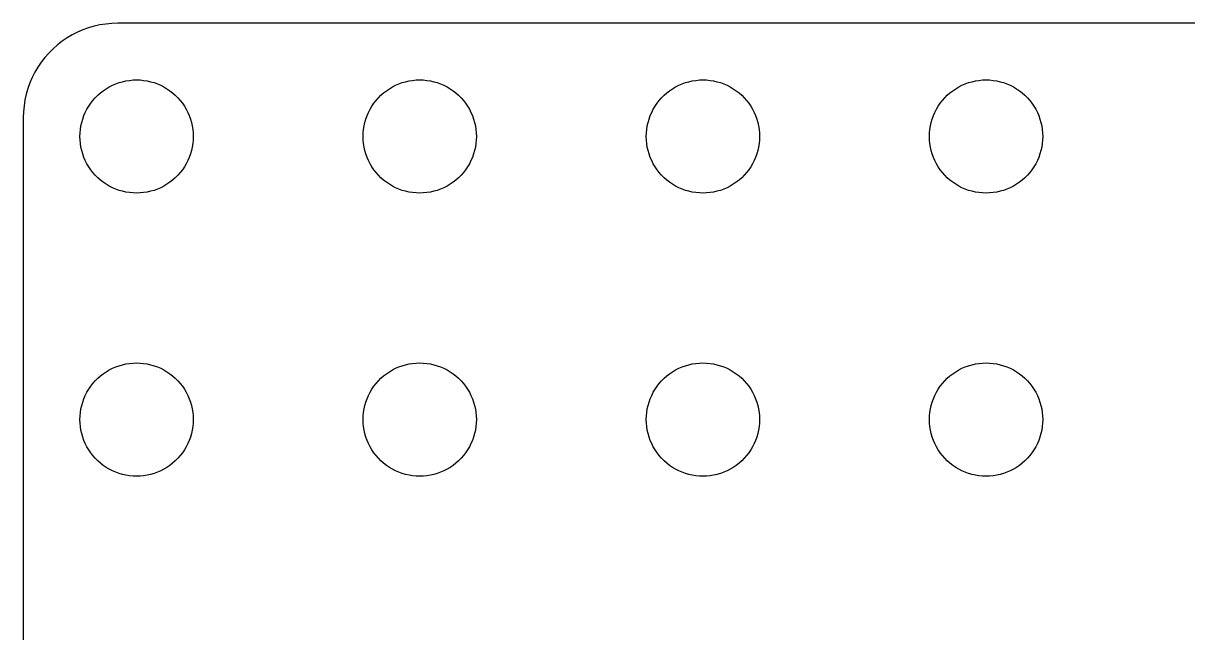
# Model space of a CAD drawing. Header units: metres. Extents: x -66 to 66, y -66 to 66.
# Drawn here: x -66 to -4.3, y 33.7 to 66 of the extents above; entities that cross this region are included whole.
import ezdxf

# ---------------------------------------------------------------- set-up
doc = ezdxf.new("R2010")
doc.units = ezdxf.units.M

msp = doc.modelspace()

# ---------------------------------------------------------------- linework, layer by layer
for p, q in [((-61, 66), (-61.3139, 65.9901)), ((61, 66), (-61, 66)), ((-63.4088, 65.3815), (-63.6791, 65.2216)), ((-63.1289, 65.5241), (-63.4088, 65.3815)), ((-62.8406, 65.6489), (-63.1289, 65.5241)), ((-62.5451, 65.7553), (-62.8406, 65.6489)), ((-62.2435, 65.8429), (-62.5451, 65.7553)), ((-61.9369, 65.9114), (-62.2435, 65.8429)), ((-61.6267, 65.9606), (-61.9369, 65.9114)), ((-61.3139, 65.9901), (-61.6267, 65.9606)), ((-64.1871, 64.8526), (-64.4227, 64.6448)), ((-63.9389, 65.0451), (-64.1871, 64.8526)), ((-63.6791, 65.2216), (-63.9389, 65.0451)), ((-64.8526, 64.1871), (-65.0451, 63.9389)), ((-64.6448, 64.4227), (-64.8526, 64.1871)), ((-64.4227, 64.6448), (-64.6448, 64.4227)), ((-65.2216, 63.6791), (-65.3815, 63.4088)), ((-65.0451, 63.9389), (-65.2216, 63.6791)), ((-65.5241, 63.1289), (-65.6489, 62.8406)), ((-65.3815, 63.4088), (-65.5241, 63.1289)), ((-60.7461, 62.9057), (-60.5621, 62.9469)), ((-60.5621, 62.9469), (-60.376, 62.9763)), ((-60.376, 62.9763), (-60.1884, 62.9941)), ((-60.1884, 62.9941), (-60, 63)), ((-60, 63), (-59.8116, 62.9941)), ((-59.8116, 62.9941), (-59.624, 62.9763)), ((-59.624, 62.9763), (-59.4379, 62.9469)), ((-59.4379, 62.9469), (-59.2539, 62.9057)), ((-45.7461, 62.9057), (-45.5621, 62.9469)), ((-45.5621, 62.9469), (-45.376, 62.9763)), ((-45.376, 62.9763), (-45.1884, 62.9941)), ((-45.1884, 62.9941), (-45, 63)), ((-45, 63), (-44.8116, 62.9941)), ((-44.8116, 62.9941), (-44.624, 62.9763)), ((-44.624, 62.9763), (-44.4379, 62.9469)), ((-44.4379, 62.9469), (-44.2539, 62.9057)), ((-30.7461, 62.9057), (-30.5621, 62.9469)), ((-30.5621, 62.9469), (-30.376, 62.9763)), ((-30.376, 62.9763), (-30.1884, 62.9941)), ((-30.1884, 62.9941), (-30, 63)), ((-30, 63), (-29.8116, 62.9941)), ((-29.8116, 62.9941), (-29.624, 62.9763)), ((-29.624, 62.9763), (-29.4379, 62.9469)), ((-29.4379, 62.9469), (-29.2539, 62.9057)), ((-15.7461, 62.9057), (-15.5621, 62.9469)), ((-15.5621, 62.9469), (-15.376, 62.9763)), ((-15.376, 62.9763), (-15.1884, 62.9941)), ((-15.1884, 62.9941), (-15, 63)), ((-15, 63), (-14.8116, 62.9941)), ((-14.8116, 62.9941), (-14.624, 62.9763)), ((-14.624, 62.9763), (-14.4379, 62.9469)), ((-14.4379, 62.9469), (-14.2539, 62.9057)), ((-65.7553, 62.5451), (-65.8429, 62.2435)), ((-65.6489, 62.8406), (-65.7553, 62.5451)), ((-62.0536, 62.1869), (-61.9123, 62.3115)), ((-61.9123, 62.3115), (-61.7634, 62.427)), ((-61.7634, 62.427), (-61.6075, 62.533)), ((-61.6075, 62.533), (-61.4453, 62.6289)), ((-61.4453, 62.6289), (-61.2773, 62.7145)), ((-61.2773, 62.7145), (-61.1044, 62.7893)), ((-61.1044, 62.7893), (-60.927, 62.8532)), ((-60.927, 62.8532), (-60.7461, 62.9057)), ((-59.2539, 62.9057), (-59.0729, 62.8532)), ((-59.0729, 62.8532), (-58.8956, 62.7893)), ((-58.8956, 62.7893), (-58.7227, 62.7145)), ((-58.7227, 62.7145), (-58.5547, 62.6289)), ((-58.5547, 62.6289), (-58.3925, 62.533)), ((-58.3925, 62.533), (-58.2366, 62.427)), ((-58.2366, 62.427), (-58.0877, 62.3115)), ((-58.0877, 62.3115), (-57.9464, 62.1869)), ((-47.0536, 62.1869), (-46.9123, 62.3115)), ((-46.9123, 62.3115), (-46.7634, 62.427)), ((-46.7634, 62.427), (-46.6075, 62.533)), ((-46.6075, 62.533), (-46.4453, 62.6289)), ((-46.4453, 62.6289), (-46.2773, 62.7145)), ((-46.2773, 62.7145), (-46.1044, 62.7893)), ((-46.1044, 62.7893), (-45.927, 62.8532)), ((-45.927, 62.8532), (-45.7461, 62.9057)), ((-44.2539, 62.9057), (-44.0729, 62.8532)), ((-44.0729, 62.8532), (-43.8956, 62.7893)), ((-43.8956, 62.7893), (-43.7227, 62.7145)), ((-43.7227, 62.7145), (-43.5547, 62.6289)), ((-43.5547, 62.6289), (-43.3925, 62.533)), ((-43.3925, 62.533), (-43.2366, 62.427)), ((-43.2366, 62.427), (-43.0877, 62.3115)), ((-43.0877, 62.3115), (-42.9464, 62.1869)), ((-32.0536, 62.1869), (-31.9123, 62.3115)), ((-31.9123, 62.3115), (-31.7634, 62.427)), ((-31.7634, 62.427), (-31.6075, 62.533)), ((-31.6075, 62.533), (-31.4453, 62.6289)), ((-31.4453, 62.6289), (-31.2773, 62.7145)), ((-31.2773, 62.7145), (-31.1044, 62.7893)), ((-31.1044, 62.7893), (-30.927, 62.8532)), ((-30.927, 62.8532), (-30.7461, 62.9057)), ((-29.2539, 62.9057), (-29.0729, 62.8532)), ((-29.0729, 62.8532), (-28.8956, 62.7893)), ((-28.8956, 62.7893), (-28.7227, 62.7145)), ((-28.7227, 62.7145), (-28.5547, 62.6289)), ((-28.5547, 62.6289), (-28.3925, 62.533)), ((-28.3925, 62.533), (-28.2366, 62.427)), ((-28.2366, 62.427), (-28.0877, 62.3115)), ((-28.0877, 62.3115), (-27.9464, 62.1869)), ((-17.0536, 62.1869), (-16.9123, 62.3115)), ((-16.9123, 62.3115), (-16.7634, 62.427)), ((-16.7634, 62.427), (-16.6075, 62.533)), ((-16.6075, 62.533), (-16.4453, 62.6289)), ((-16.4453, 62.6289), (-16.2773, 62.7145)), ((-16.2773, 62.7145), (-16.1044, 62.7893)), ((-16.1044, 62.7893), (-15.927, 62.8532)), ((-15.927, 62.8532), (-15.7461, 62.9057)), ((-14.2539, 62.9057), (-14.0729, 62.8532)), ((-14.0729, 62.8532), (-13.8956, 62.7893)), ((-13.8956, 62.7893), (-13.7227, 62.7145)), ((-13.7227, 62.7145), (-13.5547, 62.6289)), ((-13.5547, 62.6289), (-13.3925, 62.533)), ((-13.3925, 62.533), (-13.2366, 62.427)), ((-13.2366, 62.427), (-13.0877, 62.3115)), ((-13.0877, 62.3115), (-12.9464, 62.1869)), ((-65.9114, 61.9369), (-65.9606, 61.6267)), ((-65.8429, 62.2435), (-65.9114, 61.9369)), ((-62.533, 61.6075), (-62.427, 61.7634)), ((-62.427, 61.7634), (-62.3115, 61.9123)), ((-62.3115, 61.9123), (-62.1869, 62.0536)), ((-62.1869, 62.0536), (-62.0536, 62.1869)), ((-57.9464, 62.1869), (-57.8131, 62.0536)), ((-57.8131, 62.0536), (-57.6885, 61.9123)), ((-57.6885, 61.9123), (-57.5729, 61.7634)), ((-57.5729, 61.7634), (-57.467, 61.6075)), ((-47.533, 61.6075), (-47.427, 61.7634)), ((-47.427, 61.7634), (-47.3115, 61.9123)), ((-47.3115, 61.9123), (-47.1869, 62.0536)), ((-47.1869, 62.0536), (-47.0536, 62.1869)), ((-42.9464, 62.1869), (-42.8131, 62.0536)), ((-42.8131, 62.0536), (-42.6885, 61.9123)), ((-42.6885, 61.9123), (-42.5729, 61.7634)), ((-42.5729, 61.7634), (-42.467, 61.6075)), ((-32.533, 61.6075), (-32.427, 61.7634)), ((-32.427, 61.7634), (-32.3115, 61.9123)), ((-32.3115, 61.9123), (-32.1869, 62.0536)), ((-32.1869, 62.0536), (-32.0536, 62.1869)), ((-27.9464, 62.1869), (-27.8131, 62.0536)), ((-27.8131, 62.0536), (-27.6884, 61.9123)), ((-27.6884, 61.9123), (-27.5729, 61.7634)), ((-27.5729, 61.7634), (-27.467, 61.6075)), ((-17.533, 61.6075), (-17.427, 61.7634)), ((-17.427, 61.7634), (-17.3115, 61.9123)), ((-17.3115, 61.9123), (-17.1869, 62.0536)), ((-17.1869, 62.0536), (-17.0536, 62.1869)), ((-12.9464, 62.1869), (-12.8131, 62.0536)), ((-12.8131, 62.0536), (-12.6884, 61.9123)), ((-12.6884, 61.9123), (-12.5729, 61.7634)), ((-12.5729, 61.7634), (-12.467, 61.6075)), ((-65.9901, 61.3139), (-66, 61)), ((-65.9606, 61.6267), (-65.9901, 61.3139)), ((-62.8532, 60.927), (-62.7893, 61.1044)), ((-62.7893, 61.1044), (-62.7145, 61.2773)), ((-62.7145, 61.2773), (-62.6289, 61.4453)), ((-62.6289, 61.4453), (-62.533, 61.6075)), ((-57.467, 61.6075), (-57.3711, 61.4453)), ((-57.3711, 61.4453), (-57.2855, 61.2773)), ((-57.2855, 61.2773), (-57.2107, 61.1044)), ((-57.2107, 61.1044), (-57.1468, 60.927)), ((-47.8532, 60.927), (-47.7893, 61.1044)), ((-47.7893, 61.1044), (-47.7145, 61.2773)), ((-47.7145, 61.2773), (-47.6289, 61.4453)), ((-47.6289, 61.4453), (-47.533, 61.6075)), ((-42.467, 61.6075), (-42.3711, 61.4453)), ((-42.3711, 61.4453), (-42.2855, 61.2773)), ((-42.2855, 61.2773), (-42.2107, 61.1044)), ((-42.2107, 61.1044), (-42.1468, 60.927)), ((-32.8532, 60.927), (-32.7893, 61.1044)), ((-32.7893, 61.1044), (-32.7145, 61.2773)), ((-32.7145, 61.2773), (-32.6289, 61.4453)), ((-32.6289, 61.4453), (-32.533, 61.6075)), ((-27.467, 61.6075), (-27.3711, 61.4453)), ((-27.3711, 61.4453), (-27.2855, 61.2773)), ((-27.2855, 61.2773), (-27.2107, 61.1044)), ((-27.2107, 61.1044), (-27.1468, 60.927)), ((-17.8532, 60.927), (-17.7893, 61.1044)), ((-17.7893, 61.1044), (-17.7145, 61.2773)), ((-17.7145, 61.2773), (-17.6289, 61.4453)), ((-17.6289, 61.4453), (-17.533, 61.6075)), ((-12.467, 61.6075), (-12.3711, 61.4453)), ((-12.3711, 61.4453), (-12.2855, 61.2773)), ((-12.2855, 61.2773), (-12.2107, 61.1044)), ((-12.2107, 61.1044), (-12.1468, 60.927)), ((-66, 61), (-66, -61)), ((-62.9763, 60.376), (-62.9469, 60.5621)), ((-62.9469, 60.5621), (-62.9057, 60.7461)), ((-62.9057, 60.7461), (-62.8532, 60.927)), ((-57.1468, 60.927), (-57.0942, 60.7461)), ((-57.0942, 60.7461), (-57.0531, 60.5621)), ((-57.0531, 60.5621), (-57.0237, 60.376)), ((-47.9763, 60.376), (-47.9469, 60.5621)), ((-47.9469, 60.5621), (-47.9057, 60.7461)), ((-47.9057, 60.7461), (-47.8532, 60.927)), ((-42.1468, 60.927), (-42.0942, 60.7461)), ((-42.0942, 60.7461), (-42.0531, 60.5621)), ((-42.0531, 60.5621), (-42.0237, 60.376)), ((-32.9763, 60.376), (-32.9469, 60.5621)), ((-32.9469, 60.5621), (-32.9057, 60.7461)), ((-32.9057, 60.7461), (-32.8532, 60.927)), ((-27.1468, 60.927), (-27.0942, 60.7461)), ((-27.0942, 60.7461), (-27.0531, 60.5621)), ((-27.0531, 60.5621), (-27.0237, 60.376)), ((-17.9763, 60.376), (-17.9469, 60.5621)), ((-17.9469, 60.5621), (-17.9057, 60.7461)), ((-17.9057, 60.7461), (-17.8532, 60.927)), ((-12.1468, 60.927), (-12.0942, 60.7461)), ((-12.0942, 60.7461), (-12.0531, 60.5621)), ((-12.0531, 60.5621), (-12.0237, 60.376)), ((-63, 60), (-62.9941, 60.1884)), ((-62.9941, 59.8116), (-63, 60)), ((-62.9941, 60.1884), (-62.9763, 60.376)), ((-57.0237, 60.376), (-57.0059, 60.1884)), ((-57.0059, 60.1884), (-57, 60)), ((-57, 60), (-57.0059, 59.8116)), ((-48, 60), (-47.9941, 60.1884)), ((-47.9941, 59.8116), (-48, 60)), ((-47.9941, 60.1884), (-47.9763, 60.376)), ((-42.0237, 60.376), (-42.0059, 60.1884)), ((-42.0059, 60.1884), (-42, 60)), ((-42, 60), (-42.0059, 59.8116)), ((-33, 60), (-32.9941, 60.1884)), ((-32.9941, 59.8116), (-33, 60)), ((-32.9941, 60.1884), (-32.9763, 60.376)), ((-27.0237, 60.376), (-27.0059, 60.1884)), ((-27.0059, 60.1884), (-27, 60)), ((-27, 60), (-27.0059, 59.8116)), ((-18, 60), (-17.9941, 60.1884)), ((-17.9941, 59.8116), (-18, 60)), ((-17.9941, 60.1884), (-17.9763, 60.376)), ((-12.0237, 60.376), (-12.0059, 60.1884)), ((-12.0059, 60.1884), (-12, 60)), ((-12, 60), (-12.0059, 59.8116)), ((-62.9763, 59.624), (-62.9941, 59.8116)), ((-62.9469, 59.4379), (-62.9763, 59.624)), ((-62.9057, 59.2539), (-62.9469, 59.4379)), ((-62.8532, 59.0729), (-62.9057, 59.2539)), ((-57.0942, 59.2539), (-57.1468, 59.0729)), ((-57.0531, 59.4379), (-57.0942, 59.2539)), ((-57.0237, 59.624), (-57.0531, 59.4379)), ((-57.0059, 59.8116), (-57.0237, 59.624)), ((-47.9763, 59.624), (-47.9941, 59.8116)), ((-47.9469, 59.4379), (-47.9763, 59.624)), ((-47.9057, 59.2539), (-47.9469, 59.4379)), ((-47.8532, 59.0729), (-47.9057, 59.2539)), ((-42.0942, 59.2539), (-42.1468, 59.0729)), ((-42.0531, 59.4379), (-42.0942, 59.2539)), ((-42.0237, 59.624), (-42.0531, 59.4379)), ((-42.0059, 59.8116), (-42.0237, 59.624)), ((-32.9763, 59.624), (-32.9941, 59.8116)), ((-32.9469, 59.4379), (-32.9763, 59.624)), ((-32.9057, 59.2539), (-32.9469, 59.4379)), ((-32.8532, 59.0729), (-32.9057, 59.2539)), ((-27.0942, 59.2539), (-27.1468, 59.0729)), ((-27.0531, 59.4379), (-27.0942, 59.2539)), ((-27.0237, 59.624), (-27.0531, 59.4379)), ((-27.0059, 59.8116), (-27.0237, 59.624)), ((-17.9763, 59.624), (-17.9941, 59.8116)), ((-17.9469, 59.4379), (-17.9763, 59.624)), ((-17.9057, 59.2539), (-17.9469, 59.4379)), ((-17.8532, 59.0729), (-17.9057, 59.2539)), ((-12.0942, 59.2539), (-12.1468, 59.0729)), ((-12.0531, 59.4379), (-12.0942, 59.2539)), ((-12.0237, 59.624), (-12.0531, 59.4379)), ((-12.0059, 59.8116), (-12.0237, 59.624)), ((-62.7893, 58.8956), (-62.8532, 59.0729)), ((-62.7145, 58.7227), (-62.7893, 58.8956)), ((-62.6289, 58.5547), (-62.7145, 58.7227)), ((-57.2855, 58.7227), (-57.3711, 58.5547)), ((-57.2107, 58.8956), (-57.2855, 58.7227)), ((-57.1468, 59.0729), (-57.2107, 58.8956)), ((-47.7893, 58.8956), (-47.8532, 59.0729)), ((-47.7145, 58.7227), (-47.7893, 58.8956)), ((-47.6289, 58.5547), (-47.7145, 58.7227)), ((-42.2855, 58.7227), (-42.3711, 58.5547)), ((-42.2107, 58.8956), (-42.2855, 58.7227)), ((-42.1468, 59.0729), (-42.2107, 58.8956)), ((-32.7893, 58.8956), (-32.8532, 59.0729)), ((-32.7145, 58.7227), (-32.7893, 58.8956)), ((-32.6289, 58.5547), (-32.7145, 58.7227)), ((-27.2855, 58.7227), (-27.3711, 58.5547)), ((-27.2107, 58.8956), (-27.2855, 58.7227)), ((-27.1468, 59.0729), (-27.2107, 58.8956)), ((-17.7893, 58.8956), (-17.8532, 59.0729)), ((-17.7145, 58.7227), (-17.7893, 58.8956)), ((-17.6289, 58.5547), (-17.7145, 58.7227)), ((-12.2855, 58.7227), (-12.3711, 58.5547)), ((-12.2107, 58.8956), (-12.2855, 58.7227)), ((-12.1468, 59.0729), (-12.2107, 58.8956)), ((-62.533, 58.3925), (-62.6289, 58.5547)), ((-62.427, 58.2366), (-62.533, 58.3925)), ((-62.3115, 58.0877), (-62.427, 58.2366)), ((-62.1869, 57.9464), (-62.3115, 58.0877)), ((-57.6885, 58.0877), (-57.8131, 57.9464)), ((-57.5729, 58.2366), (-57.6885, 58.0877)), ((-57.467, 58.3925), (-57.5729, 58.2366)), ((-57.3711, 58.5547), (-57.467, 58.3925)), ((-47.533, 58.3925), (-47.6289, 58.5547)), ((-47.427, 58.2366), (-47.533, 58.3925)), ((-47.3115, 58.0877), (-47.427, 58.2366)), ((-47.1869, 57.9464), (-47.3115, 58.0877)), ((-42.6885, 58.0877), (-42.8131, 57.9464)), ((-42.5729, 58.2366), (-42.6885, 58.0877)), ((-42.467, 58.3925), (-42.5729, 58.2366)), ((-42.3711, 58.5547), (-42.467, 58.3925)), ((-32.533, 58.3925), (-32.6289, 58.5547)), ((-32.427, 58.2366), (-32.533, 58.3925)), ((-32.3115, 58.0877), (-32.427, 58.2366)), ((-32.1869, 57.9464), (-32.3115, 58.0877)), ((-27.6884, 58.0877), (-27.8131, 57.9464)), ((-27.5729, 58.2366), (-27.6884, 58.0877)), ((-27.467, 58.3925), (-27.5729, 58.2366)), ((-27.3711, 58.5547), (-27.467, 58.3925)), ((-17.533, 58.3925), (-17.6289, 58.5547)), ((-17.427, 58.2366), (-17.533, 58.3925)), ((-17.3115, 58.0877), (-17.427, 58.2366)), ((-17.1869, 57.9464), (-17.3115, 58.0877)), ((-12.6884, 58.0877), (-12.8131, 57.9464)), ((-12.5729, 58.2366), (-12.6884, 58.0877)), ((-12.467, 58.3925), (-12.5729, 58.2366)), ((-12.3711, 58.5547), (-12.467, 58.3925)), ((-62.0536, 57.8131), (-62.1869, 57.9464)), ((-61.9123, 57.6885), (-62.0536, 57.8131)), ((-61.7634, 57.5729), (-61.9123, 57.6885)), ((-61.6075, 57.467), (-61.7634, 57.5729)), ((-61.4453, 57.3711), (-61.6075, 57.467)), ((-61.2773, 57.2855), (-61.4453, 57.3711)), ((-58.5547, 57.3711), (-58.7227, 57.2855)), ((-58.3925, 57.467), (-58.5547, 57.3711)), ((-58.2366, 57.5729), (-58.3925, 57.467)), ((-58.0877, 57.6885), (-58.2366, 57.5729)), ((-57.9464, 57.8131), (-58.0877, 57.6885)), ((-57.8131, 57.9464), (-57.9464, 57.8131)), ((-47.0536, 57.8131), (-47.1869, 57.9464)), ((-46.9123, 57.6885), (-47.0536, 57.8131)), ((-46.7634, 57.5729), (-46.9123, 57.6885)), ((-46.6075, 57.467), (-46.7634, 57.5729)), ((-46.4453, 57.3711), (-46.6075, 57.467)), ((-46.2773, 57.2855), (-46.4453, 57.3711)), ((-43.5547, 57.3711), (-43.7227, 57.2855)), ((-43.3925, 57.467), (-43.5547, 57.3711)), ((-43.2366, 57.5729), (-43.3925, 57.467)), ((-43.0877, 57.6885), (-43.2366, 57.5729)), ((-42.9464, 57.8131), (-43.0877, 57.6885)), ((-42.8131, 57.9464), (-42.9464, 57.8131)), ((-32.0536, 57.8131), (-32.1869, 57.9464)), ((-31.9123, 57.6885), (-32.0536, 57.8131)), ((-31.7634, 57.5729), (-31.9123, 57.6885)), ((-31.6075, 57.467), (-31.7634, 57.5729)), ((-31.4453, 57.3711), (-31.6075, 57.467)), ((-31.2773, 57.2855), (-31.4453, 57.3711)), ((-28.5547, 57.3711), (-28.7227, 57.2855)), ((-28.3925, 57.467), (-28.5547, 57.3711)), ((-28.2366, 57.5729), (-28.3925, 57.467)), ((-28.0877, 57.6885), (-28.2366, 57.5729)), ((-27.9464, 57.8131), (-28.0877, 57.6885)), ((-27.8131, 57.9464), (-27.9464, 57.8131)), ((-17.0536, 57.8131), (-17.1869, 57.9464)), ((-16.9123, 57.6885), (-17.0536, 57.8131)), ((-16.7634, 57.5729), (-16.9123, 57.6885)), ((-16.6075, 57.467), (-16.7634, 57.5729)), ((-16.4453, 57.3711), (-16.6075, 57.467)), ((-16.2773, 57.2855), (-16.4453, 57.3711)), ((-13.5547, 57.3711), (-13.7227, 57.2855)), ((-13.3925, 57.467), (-13.5547, 57.3711)), ((-13.2366, 57.5729), (-13.3925, 57.467)), ((-13.0877, 57.6885), (-13.2366, 57.5729)), ((-12.9464, 57.8131), (-13.0877, 57.6885)), ((-12.8131, 57.9464), (-12.9464, 57.8131)), ((-61.1044, 57.2107), (-61.2773, 57.2855)), ((-60.927, 57.1468), (-61.1044, 57.2107)), ((-60.7461, 57.0942), (-60.927, 57.1468)), ((-60.5621, 57.0531), (-60.7461, 57.0942)), ((-60.376, 57.0237), (-60.5621, 57.0531)), ((-60.1884, 57.0059), (-60.376, 57.0237)), ((-60, 57), (-60.1884, 57.0059)), ((-59.8116, 57.0059), (-60, 57)), ((-59.624, 57.0237), (-59.8116, 57.0059)), ((-59.4379, 57.0531), (-59.624, 57.0237)), ((-59.2539, 57.0942), (-59.4379, 57.0531)), ((-59.0729, 57.1468), (-59.2539, 57.0942)), ((-58.8956, 57.2107), (-59.0729, 57.1468)), ((-58.7227, 57.2855), (-58.8956, 57.2107)), ((-46.1044, 57.2107), (-46.2773, 57.2855)), ((-45.927, 57.1468), (-46.1044, 57.2107)), ((-45.7461, 57.0942), (-45.927, 57.1468)), ((-45.5621, 57.0531), (-45.7461, 57.0942)), ((-45.376, 57.0237), (-45.5621, 57.0531)), ((-45.1884, 57.0059), (-45.376, 57.0237)), ((-45, 57), (-45.1884, 57.0059)), ((-44.8116, 57.0059), (-45, 57)), ((-44.624, 57.0237), (-44.8116, 57.0059)), ((-44.4379, 57.0531), (-44.624, 57.0237)), ((-44.2539, 57.0942), (-44.4379, 57.0531)), ((-44.0729, 57.1468), (-44.2539, 57.0942)), ((-43.8956, 57.2107), (-44.0729, 57.1468)), ((-43.7227, 57.2855), (-43.8956, 57.2107)), ((-31.1044, 57.2107), (-31.2773, 57.2855)), ((-30.927, 57.1468), (-31.1044, 57.2107)), ((-30.7461, 57.0942), (-30.927, 57.1468)), ((-30.5621, 57.0531), (-30.7461, 57.0942)), ((-30.376, 57.0237), (-30.5621, 57.0531)), ((-30.1884, 57.0059), (-30.376, 57.0237)), ((-30, 57), (-30.1884, 57.0059)), ((-29.8116, 57.0059), (-30, 57)), ((-29.624, 57.0237), (-29.8116, 57.0059)), ((-29.4379, 57.0531), (-29.624, 57.0237)), ((-29.2539, 57.0942), (-29.4379, 57.0531)), ((-29.0729, 57.1468), (-29.2539, 57.0942)), ((-28.8956, 57.2107), (-29.0729, 57.1468)), ((-28.7227, 57.2855), (-28.8956, 57.2107)), ((-16.1044, 57.2107), (-16.2773, 57.2855)), ((-15.927, 57.1468), (-16.1044, 57.2107)), ((-15.7461, 57.0942), (-15.927, 57.1468)), ((-15.5621, 57.0531), (-15.7461, 57.0942)), ((-15.376, 57.0237), (-15.5621, 57.0531)), ((-15.1884, 57.0059), (-15.376, 57.0237)), ((-15, 57), (-15.1884, 57.0059)), ((-14.8116, 57.0059), (-15, 57)), ((-14.624, 57.0237), (-14.8116, 57.0059)), ((-14.4379, 57.0531), (-14.624, 57.0237)), ((-14.2539, 57.0942), (-14.4379, 57.0531)), ((-14.0729, 57.1468), (-14.2539, 57.0942)), ((-13.8956, 57.2107), (-14.0729, 57.1468)), ((-13.7227, 57.2855), (-13.8956, 57.2107)), ((-61.7634, 47.427), (-61.6075, 47.533)), ((-61.6075, 47.533), (-61.4453, 47.6289)), ((-61.4453, 47.6289), (-61.2773, 47.7145)), ((-61.2773, 47.7145), (-61.1044, 47.7893)), ((-61.1044, 47.7893), (-60.927, 47.8532)), ((-60.927, 47.8532), (-60.7461, 47.9057)), ((-60.7461, 47.9057), (-60.5621, 47.9469)), ((-60.5621, 47.9469), (-60.376, 47.9763)), ((-60.376, 47.9763), (-60.1884, 47.9941)), ((-60.1884, 47.9941), (-60, 48)), ((-60, 48), (-59.8116, 47.9941)), ((-59.8116, 47.9941), (-59.624, 47.9763)), ((-59.624, 47.9763), (-59.4379, 47.9469)), ((-59.4379, 47.9469), (-59.2539, 47.9057)), ((-59.2539, 47.9057), (-59.0729, 47.8532)), ((-59.0729, 47.8532), (-58.8956, 47.7893)), ((-58.8956, 47.7893), (-58.7227, 47.7145)), ((-58.7227, 47.7145), (-58.5547, 47.6289)), ((-58.5547, 47.6289), (-58.3925, 47.533)), ((-58.3925, 47.533), (-58.2366, 47.427)), ((-46.7634, 47.427), (-46.6075, 47.533)), ((-46.6075, 47.533), (-46.4453, 47.6289)), ((-46.4453, 47.6289), (-46.2773, 47.7145)), ((-46.2773, 47.7145), (-46.1044, 47.7893)), ((-46.1044, 47.7893), (-45.927, 47.8532)), ((-45.927, 47.8532), (-45.7461, 47.9057)), ((-45.7461, 47.9057), (-45.5621, 47.9469)), ((-45.5621, 47.9469), (-45.376, 47.9763)), ((-45.376, 47.9763), (-45.1884, 47.9941)), ((-45.1884, 47.9941), (-45, 48)), ((-45, 48), (-44.8116, 47.9941)), ((-44.8116, 47.9941), (-44.624, 47.9763)), ((-44.624, 47.9763), (-44.4379, 47.9469)), ((-44.4379, 47.9469), (-44.2539, 47.9057)), ((-44.2539, 47.9057), (-44.0729, 47.8532)), ((-44.0729, 47.8532), (-43.8956, 47.7893)), ((-43.8956, 47.7893), (-43.7227, 47.7145)), ((-43.7227, 47.7145), (-43.5547, 47.6289)), ((-43.5547, 47.6289), (-43.3925, 47.533)), ((-43.3925, 47.533), (-43.2366, 47.427)), ((-31.7634, 47.427), (-31.6075, 47.533)), ((-31.6075, 47.533), (-31.4453, 47.6289)), ((-31.4453, 47.6289), (-31.2773, 47.7145)), ((-31.2773, 47.7145), (-31.1044, 47.7893)), ((-31.1044, 47.7893), (-30.927, 47.8532)), ((-30.927, 47.8532), (-30.7461, 47.9057)), ((-30.7461, 47.9057), (-30.5621, 47.9469)), ((-30.5621, 47.9469), (-30.376, 47.9763)), ((-30.376, 47.9763), (-30.1884, 47.9941)), ((-30.1884, 47.9941), (-30, 48)), ((-30, 48), (-29.8116, 47.9941)), ((-29.8116, 47.9941), (-29.624, 47.9763)), ((-29.624, 47.9763), (-29.4379, 47.9469)), ((-29.4379, 47.9469), (-29.2539, 47.9057)), ((-29.2539, 47.9057), (-29.0729, 47.8532)), ((-29.0729, 47.8532), (-28.8956, 47.7893)), ((-28.8956, 47.7893), (-28.7227, 47.7145)), ((-28.7227, 47.7145), (-28.5547, 47.6289)), ((-28.5547, 47.6289), (-28.3925, 47.533)), ((-28.3925, 47.533), (-28.2366, 47.427)), ((-16.7634, 47.427), (-16.6075, 47.533)), ((-16.6075, 47.533), (-16.4453, 47.6289)), ((-16.4453, 47.6289), (-16.2773, 47.7145)), ((-16.2773, 47.7145), (-16.1044, 47.7893)), ((-16.1044, 47.7893), (-15.927, 47.8532)), ((-15.927, 47.8532), (-15.7461, 47.9057)), ((-15.7461, 47.9057), (-15.5621, 47.9469)), ((-15.5621, 47.9469), (-15.376, 47.9763)), ((-15.376, 47.9763), (-15.1884, 47.9941)), ((-15.1884, 47.9941), (-15, 48)), ((-15, 48), (-14.8116, 47.9941)), ((-14.8116, 47.9941), (-14.624, 47.9763)), ((-14.624, 47.9763), (-14.4379, 47.9469)), ((-14.4379, 47.9469), (-14.2539, 47.9057)), ((-14.2539, 47.9057), (-14.0729, 47.8532)), ((-14.0729, 47.8532), (-13.8956, 47.7893)), ((-13.8956, 47.7893), (-13.7227, 47.7145)), ((-13.7227, 47.7145), (-13.5547, 47.6289)), ((-13.5547, 47.6289), (-13.3925, 47.533)), ((-13.3925, 47.533), (-13.2366, 47.427)), ((-62.427, 46.7634), (-62.3115, 46.9123)), ((-62.3115, 46.9123), (-62.1869, 47.0536)), ((-62.1869, 47.0536), (-62.0536, 47.1869)), ((-62.0536, 47.1869), (-61.9123, 47.3115)), ((-61.9123, 47.3115), (-61.7634, 47.427)), ((-58.2366, 47.427), (-58.0877, 47.3115)), ((-58.0877, 47.3115), (-57.9464, 47.1869)), ((-57.9464, 47.1869), (-57.8131, 47.0536)), ((-57.8131, 47.0536), (-57.6885, 46.9123)), ((-57.6885, 46.9123), (-57.5729, 46.7634)), ((-47.427, 46.7634), (-47.3115, 46.9123)), ((-47.3115, 46.9123), (-47.1869, 47.0536)), ((-47.1869, 47.0536), (-47.0536, 47.1869)), ((-47.0536, 47.1869), (-46.9123, 47.3115)), ((-46.9123, 47.3115), (-46.7634, 47.427)), ((-43.2366, 47.427), (-43.0877, 47.3115)), ((-43.0877, 47.3115), (-42.9464, 47.1869)), ((-42.9464, 47.1869), (-42.8131, 47.0536)), ((-42.8131, 47.0536), (-42.6885, 46.9123)), ((-42.6885, 46.9123), (-42.5729, 46.7634)), ((-32.427, 46.7634), (-32.3115, 46.9123)), ((-32.3115, 46.9123), (-32.1869, 47.0536)), ((-32.1869, 47.0536), (-32.0536, 47.1869)), ((-32.0536, 47.1869), (-31.9123, 47.3115)), ((-31.9123, 47.3115), (-31.7634, 47.427)), ((-28.2366, 47.427), (-28.0877, 47.3115)), ((-28.0877, 47.3115), (-27.9464, 47.1869)), ((-27.9464, 47.1869), (-27.8131, 47.0536)), ((-27.8131, 47.0536), (-27.6884, 46.9123)), ((-27.6884, 46.9123), (-27.5729, 46.7634)), ((-17.427, 46.7634), (-17.3115, 46.9123)), ((-17.3115, 46.9123), (-17.1869, 47.0536)), ((-17.1869, 47.0536), (-17.0536, 47.1869)), ((-17.0536, 47.1869), (-16.9123, 47.3115)), ((-16.9123, 47.3115), (-16.7634, 47.427)), ((-13.2366, 47.427), (-13.0877, 47.3115)), ((-13.0877, 47.3115), (-12.9464, 47.1869)), ((-12.9464, 47.1869), (-12.8131, 47.0536)), ((-12.8131, 47.0536), (-12.6884, 46.9123)), ((-12.6884, 46.9123), (-12.5729, 46.7634)), ((-62.7893, 46.1044), (-62.7145, 46.2773)), ((-62.7145, 46.2773), (-62.6289, 46.4453)), ((-62.6289, 46.4453), (-62.533, 46.6075)), ((-62.533, 46.6075), (-62.427, 46.7634)), ((-57.5729, 46.7634), (-57.467, 46.6075)), ((-57.467, 46.6075), (-57.3711, 46.4453)), ((-57.3711, 46.4453), (-57.2855, 46.2773)), ((-57.2855, 46.2773), (-57.2107, 46.1044)), ((-47.7893, 46.1044), (-47.7145, 46.2773)), ((-47.7145, 46.2773), (-47.6289, 46.4453)), ((-47.6289, 46.4453), (-47.533, 46.6075)), ((-47.533, 46.6075), (-47.427, 46.7634)), ((-42.5729, 46.7634), (-42.467, 46.6075)), ((-42.467, 46.6075), (-42.3711, 46.4453)), ((-42.3711, 46.4453), (-42.2855, 46.2773)), ((-42.2855, 46.2773), (-42.2107, 46.1044)), ((-32.7893, 46.1044), (-32.7145, 46.2773)), ((-32.7145, 46.2773), (-32.6289, 46.4453)), ((-32.6289, 46.4453), (-32.533, 46.6075)), ((-32.533, 46.6075), (-32.427, 46.7634)), ((-27.5729, 46.7634), (-27.467, 46.6075)), ((-27.467, 46.6075), (-27.3711, 46.4453)), ((-27.3711, 46.4453), (-27.2855, 46.2773)), ((-27.2855, 46.2773), (-27.2107, 46.1044)), ((-17.7893, 46.1044), (-17.7145, 46.2773)), ((-17.7145, 46.2773), (-17.6289, 46.4453)), ((-17.6289, 46.4453), (-17.533, 46.6075)), ((-17.533, 46.6075), (-17.427, 46.7634)), ((-12.5729, 46.7634), (-12.467, 46.6075)), ((-12.467, 46.6075), (-12.3711, 46.4453)), ((-12.3711, 46.4453), (-12.2855, 46.2773)), ((-12.2855, 46.2773), (-12.2107, 46.1044)), ((-62.9469, 45.5621), (-62.9057, 45.7461)), ((-62.9057, 45.7461), (-62.8532, 45.927)), ((-62.8532, 45.927), (-62.7893, 46.1044)), ((-57.2107, 46.1044), (-57.1468, 45.927)), ((-57.1468, 45.927), (-57.0942, 45.7461)), ((-57.0942, 45.7461), (-57.0531, 45.5621)), ((-47.9469, 45.5621), (-47.9057, 45.7461)), ((-47.9057, 45.7461), (-47.8532, 45.927)), ((-47.8532, 45.927), (-47.7893, 46.1044)), ((-42.2107, 46.1044), (-42.1468, 45.927)), ((-42.1468, 45.927), (-42.0942, 45.7461)), ((-42.0942, 45.7461), (-42.0531, 45.5621)), ((-32.9469, 45.5621), (-32.9057, 45.7461)), ((-32.9057, 45.7461), (-32.8532, 45.927)), ((-32.8532, 45.927), (-32.7893, 46.1044)), ((-27.2107, 46.1044), (-27.1468, 45.927)), ((-27.1468, 45.927), (-27.0942, 45.7461)), ((-27.0942, 45.7461), (-27.0531, 45.5621)), ((-17.9469, 45.5621), (-17.9057, 45.7461)), ((-17.9057, 45.7461), (-17.8532, 45.927)), ((-17.8532, 45.927), (-17.7893, 46.1044)), ((-12.2107, 46.1044), (-12.1468, 45.927)), ((-12.1468, 45.927), (-12.0942, 45.7461)), ((-12.0942, 45.7461), (-12.0531, 45.5621)), ((-63, 45), (-62.9941, 45.1884)), ((-62.9941, 45.1884), (-62.9763, 45.376)), ((-62.9763, 45.376), (-62.9469, 45.5621)), ((-57.0531, 45.5621), (-57.0237, 45.376)), ((-57.0237, 45.376), (-57.0059, 45.1884)), ((-57.0059, 45.1884), (-57, 45)), ((-48, 45), (-47.9941, 45.1884)), ((-47.9941, 45.1884), (-47.9763, 45.376)), ((-47.9763, 45.376), (-47.9469, 45.5621)), ((-42.0531, 45.5621), (-42.0237, 45.376)), ((-42.0237, 45.376), (-42.0059, 45.1884)), ((-42.0059, 45.1884), (-42, 45)), ((-33, 45), (-32.9941, 45.1884)), ((-32.9941, 45.1884), (-32.9763, 45.376)), ((-32.9763, 45.376), (-32.9469, 45.5621)), ((-27.0531, 45.5621), (-27.0237, 45.376)), ((-27.0237, 45.376), (-27.0059, 45.1884)), ((-27.0059, 45.1884), (-27, 45)), ((-18, 45), (-17.9941, 45.1884)), ((-17.9941, 45.1884), (-17.9763, 45.376)), ((-17.9763, 45.376), (-17.9469, 45.5621)), ((-12.0531, 45.5621), (-12.0237, 45.376)), ((-12.0237, 45.376), (-12.0059, 45.1884)), ((-12.0059, 45.1884), (-12, 45)), ((-62.9941, 44.8116), (-63, 45)), ((-62.9763, 44.624), (-62.9941, 44.8116)), ((-62.9469, 44.4379), (-62.9763, 44.624)), ((-62.9057, 44.2539), (-62.9469, 44.4379)), ((-57.0531, 44.4379), (-57.0942, 44.2539)), ((-57.0237, 44.624), (-57.0531, 44.4379)), ((-57.0059, 44.8116), (-57.0237, 44.624)), ((-57, 45), (-57.0059, 44.8116)), ((-47.9941, 44.8116), (-48, 45)), ((-47.9763, 44.624), (-47.9941, 44.8116)), ((-47.9469, 44.4379), (-47.9763, 44.624)), ((-47.9057, 44.2539), (-47.9469, 44.4379)), ((-42.0531, 44.4379), (-42.0942, 44.2539)), ((-42.0237, 44.624), (-42.0531, 44.4379)), ((-42.0059, 44.8116), (-42.0237, 44.624)), ((-42, 45), (-42.0059, 44.8116)), ((-32.9941, 44.8116), (-33, 45)), ((-32.9763, 44.624), (-32.9941, 44.8116)), ((-32.9469, 44.4379), (-32.9763, 44.624)), ((-32.9057, 44.2539), (-32.9469, 44.4379)), ((-27.0531, 44.4379), (-27.0942, 44.2539)), ((-27.0237, 44.624), (-27.0531, 44.4379)), ((-27.0059, 44.8116), (-27.0237, 44.624)), ((-27, 45), (-27.0059, 44.8116)), ((-17.9941, 44.8116), (-18, 45)), ((-17.9763, 44.624), (-17.9941, 44.8116)), ((-17.9469, 44.4379), (-17.9763, 44.624)), ((-17.9057, 44.2539), (-17.9469, 44.4379)), ((-12.0531, 44.4379), (-12.0942, 44.2539)), ((-12.0237, 44.624), (-12.0531, 44.4379)), ((-12.0059, 44.8116), (-12.0237, 44.624)), ((-12, 45), (-12.0059, 44.8116)), ((-62.8532, 44.0729), (-62.9057, 44.2539)), ((-62.7893, 43.8956), (-62.8532, 44.0729)), ((-62.7145, 43.7227), (-62.7893, 43.8956)), ((-57.2107, 43.8956), (-57.2855, 43.7227)), ((-57.1468, 44.0729), (-57.2107, 43.8956)), ((-57.0942, 44.2539), (-57.1468, 44.0729)), ((-47.8532, 44.0729), (-47.9057, 44.2539)), ((-47.7893, 43.8956), (-47.8532, 44.0729)), ((-47.7145, 43.7227), (-47.7893, 43.8956)), ((-42.2107, 43.8956), (-42.2855, 43.7227)), ((-42.1468, 44.0729), (-42.2107, 43.8956)), ((-42.0942, 44.2539), (-42.1468, 44.0729)), ((-32.8532, 44.0729), (-32.9057, 44.2539)), ((-32.7893, 43.8956), (-32.8532, 44.0729)), ((-32.7145, 43.7227), (-32.7893, 43.8956)), ((-27.2107, 43.8956), (-27.2855, 43.7227)), ((-27.1468, 44.0729), (-27.2107, 43.8956)), ((-27.0942, 44.2539), (-27.1468, 44.0729)), ((-17.8532, 44.0729), (-17.9057, 44.2539)), ((-17.7893, 43.8956), (-17.8532, 44.0729)), ((-17.7145, 43.7227), (-17.7893, 43.8956)), ((-12.2107, 43.8956), (-12.2855, 43.7227)), ((-12.1468, 44.0729), (-12.2107, 43.8956)), ((-12.0942, 44.2539), (-12.1468, 44.0729)), ((-62.6289, 43.5547), (-62.7145, 43.7227)), ((-62.533, 43.3925), (-62.6289, 43.5547)), ((-62.427, 43.2366), (-62.533, 43.3925)), ((-62.3115, 43.0877), (-62.427, 43.2366)), ((-57.5729, 43.2366), (-57.6885, 43.0877)), ((-57.467, 43.3925), (-57.5729, 43.2366)), ((-57.3711, 43.5547), (-57.467, 43.3925)), ((-57.2855, 43.7227), (-57.3711, 43.5547)), ((-47.6289, 43.5547), (-47.7145, 43.7227)), ((-47.533, 43.3925), (-47.6289, 43.5547)), ((-47.427, 43.2366), (-47.533, 43.3925)), ((-47.3115, 43.0877), (-47.427, 43.2366)), ((-42.5729, 43.2366), (-42.6885, 43.0877)), ((-42.467, 43.3925), (-42.5729, 43.2366)), ((-42.3711, 43.5547), (-42.467, 43.3925)), ((-42.2855, 43.7227), (-42.3711, 43.5547)), ((-32.6289, 43.5547), (-32.7145, 43.7227)), ((-32.533, 43.3925), (-32.6289, 43.5547)), ((-32.427, 43.2366), (-32.533, 43.3925)), ((-32.3115, 43.0877), (-32.427, 43.2366)), ((-27.5729, 43.2366), (-27.6884, 43.0877)), ((-27.467, 43.3925), (-27.5729, 43.2366)), ((-27.3711, 43.5547), (-27.467, 43.3925)), ((-27.2855, 43.7227), (-27.3711, 43.5547)), ((-17.6289, 43.5547), (-17.7145, 43.7227)), ((-17.533, 43.3925), (-17.6289, 43.5547)), ((-17.427, 43.2366), (-17.533, 43.3925)), ((-17.3115, 43.0877), (-17.427, 43.2366)), ((-12.5729, 43.2366), (-12.6884, 43.0877)), ((-12.467, 43.3925), (-12.5729, 43.2366)), ((-12.3711, 43.5547), (-12.467, 43.3925)), ((-12.2855, 43.7227), (-12.3711, 43.5547)), ((-62.1869, 42.9464), (-62.3115, 43.0877)), ((-62.0536, 42.8131), (-62.1869, 42.9464)), ((-61.9123, 42.6885), (-62.0536, 42.8131)), ((-61.7634, 42.5729), (-61.9123, 42.6885)), ((-61.6075, 42.467), (-61.7634, 42.5729)), ((-58.2366, 42.5729), (-58.3925, 42.467)), ((-58.0877, 42.6885), (-58.2366, 42.5729)), ((-57.9464, 42.8131), (-58.0877, 42.6885)), ((-57.8131, 42.9464), (-57.9464, 42.8131)), ((-57.6885, 43.0877), (-57.8131, 42.9464)), ((-47.1869, 42.9464), (-47.3115, 43.0877)), ((-47.0536, 42.8131), (-47.1869, 42.9464)), ((-46.9123, 42.6885), (-47.0536, 42.8131)), ((-46.7634, 42.5729), (-46.9123, 42.6885)), ((-46.6075, 42.467), (-46.7634, 42.5729)), ((-43.2366, 42.5729), (-43.3925, 42.467)), ((-43.0877, 42.6885), (-43.2366, 42.5729)), ((-42.9464, 42.8131), (-43.0877, 42.6885)), ((-42.8131, 42.9464), (-42.9464, 42.8131)), ((-42.6885, 43.0877), (-42.8131, 42.9464)), ((-32.1869, 42.9464), (-32.3115, 43.0877)), ((-32.0536, 42.8131), (-32.1869, 42.9464)), ((-31.9123, 42.6885), (-32.0536, 42.8131)), ((-31.7634, 42.5729), (-31.9123, 42.6885)), ((-31.6075, 42.467), (-31.7634, 42.5729)), ((-28.2366, 42.5729), (-28.3925, 42.467)), ((-28.0877, 42.6885), (-28.2366, 42.5729)), ((-27.9464, 42.8131), (-28.0877, 42.6885)), ((-27.8131, 42.9464), (-27.9464, 42.8131)), ((-27.6884, 43.0877), (-27.8131, 42.9464)), ((-17.1869, 42.9464), (-17.3115, 43.0877)), ((-17.0536, 42.8131), (-17.1869, 42.9464)), ((-16.9123, 42.6885), (-17.0536, 42.8131)), ((-16.7634, 42.5729), (-16.9123, 42.6885)), ((-16.6075, 42.467), (-16.7634, 42.5729)), ((-13.2366, 42.5729), (-13.3925, 42.467)), ((-13.0877, 42.6885), (-13.2366, 42.5729)), ((-12.9464, 42.8131), (-13.0877, 42.6885)), ((-12.8131, 42.9464), (-12.9464, 42.8131)), ((-12.6884, 43.0877), (-12.8131, 42.9464)), ((-61.4453, 42.3711), (-61.6075, 42.467)), ((-61.2773, 42.2855), (-61.4453, 42.3711)), ((-61.1044, 42.2107), (-61.2773, 42.2855)), ((-60.927, 42.1468), (-61.1044, 42.2107)), ((-60.7461, 42.0942), (-60.927, 42.1468)), ((-60.5621, 42.0531), (-60.7461, 42.0942)), ((-60.376, 42.0237), (-60.5621, 42.0531)), ((-60.1884, 42.0059), (-60.376, 42.0237)), ((-60, 42), (-60.1884, 42.0059)), ((-59.8116, 42.0059), (-60, 42)), ((-59.624, 42.0237), (-59.8116, 42.0059)), ((-59.4379, 42.0531), (-59.624, 42.0237)), ((-59.2539, 42.0942), (-59.4379, 42.0531)), ((-59.0729, 42.1468), (-59.2539, 42.0942)), ((-58.8956, 42.2107), (-59.0729, 42.1468)), ((-58.7227, 42.2855), (-58.8956, 42.2107)), ((-58.5547, 42.3711), (-58.7227, 42.2855)), ((-58.3925, 42.467), (-58.5547, 42.3711)), ((-46.4453, 42.3711), (-46.6075, 42.467)), ((-46.2773, 42.2855), (-46.4453, 42.3711)), ((-46.1044, 42.2107), (-46.2773, 42.2855)), ((-45.927, 42.1468), (-46.1044, 42.2107)), ((-45.7461, 42.0942), (-45.927, 42.1468)), ((-45.5621, 42.0531), (-45.7461, 42.0942)), ((-45.376, 42.0237), (-45.5621, 42.0531)), ((-45.1884, 42.0059), (-45.376, 42.0237)), ((-45, 42), (-45.1884, 42.0059)), ((-44.8116, 42.0059), (-45, 42)), ((-44.624, 42.0237), (-44.8116, 42.0059)), ((-44.4379, 42.0531), (-44.624, 42.0237)), ((-44.2539, 42.0942), (-44.4379, 42.0531)), ((-44.0729, 42.1468), (-44.2539, 42.0942)), ((-43.8956, 42.2107), (-44.0729, 42.1468)), ((-43.7227, 42.2855), (-43.8956, 42.2107)), ((-43.5547, 42.3711), (-43.7227, 42.2855)), ((-43.3925, 42.467), (-43.5547, 42.3711)), ((-31.4453, 42.3711), (-31.6075, 42.467)), ((-31.2773, 42.2855), (-31.4453, 42.3711)), ((-31.1044, 42.2107), (-31.2773, 42.2855)), ((-30.927, 42.1468), (-31.1044, 42.2107)), ((-30.7461, 42.0942), (-30.927, 42.1468)), ((-30.5621, 42.0531), (-30.7461, 42.0942)), ((-30.376, 42.0237), (-30.5621, 42.0531)), ((-30.1884, 42.0059), (-30.376, 42.0237)), ((-30, 42), (-30.1884, 42.0059)), ((-29.8116, 42.0059), (-30, 42)), ((-29.624, 42.0237), (-29.8116, 42.0059)), ((-29.4379, 42.0531), (-29.624, 42.0237)), ((-29.2539, 42.0942), (-29.4379, 42.0531)), ((-29.0729, 42.1468), (-29.2539, 42.0942)), ((-28.8956, 42.2107), (-29.0729, 42.1468)), ((-28.7227, 42.2855), (-28.8956, 42.2107)), ((-28.5547, 42.3711), (-28.7227, 42.2855)), ((-28.3925, 42.467), (-28.5547, 42.3711)), ((-16.4453, 42.3711), (-16.6075, 42.467)), ((-16.2773, 42.2855), (-16.4453, 42.3711)), ((-16.1044, 42.2107), (-16.2773, 42.2855)), ((-15.927, 42.1468), (-16.1044, 42.2107)), ((-15.7461, 42.0942), (-15.927, 42.1468)), ((-15.5621, 42.0531), (-15.7461, 42.0942)), ((-15.376, 42.0237), (-15.5621, 42.0531)), ((-15.1884, 42.0059), (-15.376, 42.0237)), ((-15, 42), (-15.1884, 42.0059)), ((-14.8116, 42.0059), (-15, 42)), ((-14.624, 42.0237), (-14.8116, 42.0059)), ((-14.4379, 42.0531), (-14.624, 42.0237)), ((-14.2539, 42.0942), (-14.4379, 42.0531)), ((-14.0729, 42.1468), (-14.2539, 42.0942)), ((-13.8956, 42.2107), (-14.0729, 42.1468)), ((-13.7227, 42.2855), (-13.8956, 42.2107)), ((-13.5547, 42.3711), (-13.7227, 42.2855)), ((-13.3925, 42.467), (-13.5547, 42.3711))]:
    msp.add_line(p, q)

doc.saveas('drawing.dxf')
